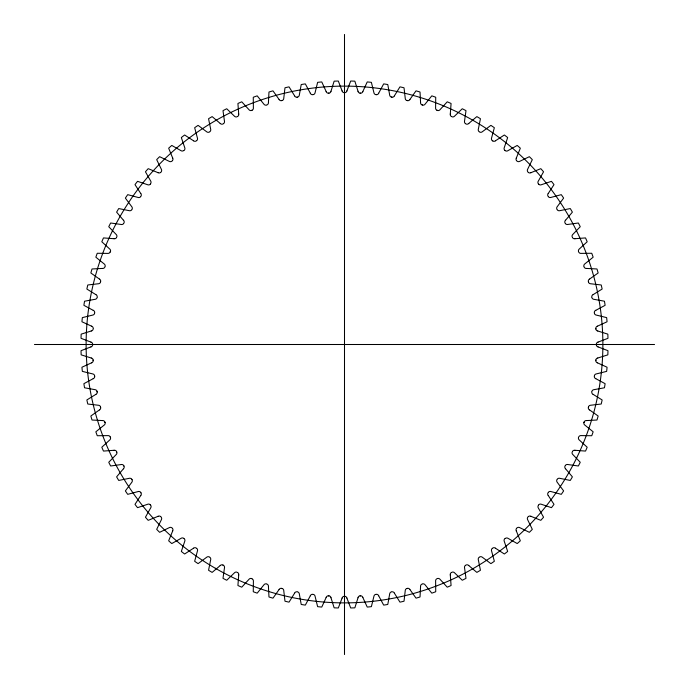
<?xml version="1.0" encoding="UTF-8"?>
<svg xmlns="http://www.w3.org/2000/svg" width="689" height="689" viewBox="0 0 689 689"><rect width="100%" height="100%" fill="white"/><g stroke="black" fill="none" stroke-linecap="round" stroke-linejoin="round"><path stroke-width="1.03" d="M596.416 344.336L596.416 344.664M268.426 586.425L268.977 596.993L271.638 597.768L272.982 598.155L279.105 589.526M420.574 102.575L420.023 92.007L417.362 91.232L416.018 90.845L409.895 99.474M595.899 360.588L595.933 360.054M238.704 574.988L237.92 585.529L240.47 586.64L241.753 587.192L248.91 579.397A2.42 2.42 0 0 1 251.554 578.51M450.296 114.012L451.08 103.471L449.805 102.911L447.247 101.808L440.09 109.603A2.42 2.42 0 0 1 437.446 110.49M330.978 91.258L334.139 81.164L335.526 81.113L338.308 81.026L342.097 90.905M358.022 597.742L354.861 607.836L353.474 607.887L350.692 607.974L346.903 598.095M588.432 407.406L588.57 406.889M346.903 90.905L350.692 81.026L352.079 81.069L354.861 81.164L358.022 91.258M342.097 598.095L338.308 607.974L336.921 607.931L334.139 607.836L330.978 597.742M584.005 422.598L584.169 422.09M362.827 91.559L367.228 81.939L368.606 82.06L371.38 82.335L373.894 92.602A2.42 2.42 0 0 0 375.781 94.651M326.173 597.441L321.772 607.061L320.394 606.94L317.62 606.664L315.106 596.398A2.42 2.42 0 0 0 313.219 594.349M110.18 252.01L110.378 251.519M110.283 251.735L110.188 251.985A2.42 2.42 0 0 1 107.828 253.406L97.252 253.268L96.77 254.577L95.84 257.195L104.065 263.844A2.42 2.42 0 0 1 105.116 266.428M378.674 93.204L383.67 83.886L385.039 84.092L387.786 84.54L389.655 94.944A2.42 2.42 0 0 0 391.412 97.115M310.326 595.796L305.33 605.114L303.961 604.908L301.214 604.46L299.345 594.056A2.42 2.42 0 0 0 297.588 591.885M172.655 531.012L168.659 540.805L170.734 542.648L171.785 543.561L181 538.367A2.42 2.42 0 0 1 183.782 538.333L183.868 538.565M516.345 157.988L520.341 148.195L518.266 146.352L517.215 145.439L508 150.633A2.42 2.42 0 0 1 505.218 150.667L505.003 150.331M394.384 95.849L399.956 86.857L401.308 87.15L404.021 87.77L405.235 98.277A2.42 2.42 0 0 0 406.854 100.542M294.616 593.151L289.044 602.143L287.692 601.85L284.979 601.23L283.765 590.723A2.42 2.42 0 0 0 282.146 588.458M140.754 495.503L134.992 504.374L136.689 506.579L137.542 507.672L147.567 504.296A2.42 2.42 0 0 1 150.314 504.787M548.246 193.497L554.008 184.626L552.311 182.421L551.458 181.328L541.433 184.704A2.42 2.42 0 0 1 538.686 184.213M538.522 505.183L538.436 505.278A2.42 2.42 0 0 0 538.342 508.017L543.561 517.215L542.648 518.266L540.805 520.341L531.012 516.345M150.357 183.972L150.564 183.722A2.42 2.42 0 0 0 150.658 180.983L145.439 171.785L146.352 170.734L148.195 168.659L157.988 172.655M123.434 468.778L116.605 476.857L118.008 479.251L118.723 480.448L129.093 478.347A2.42 2.42 0 0 1 131.754 479.182M565.566 220.222L572.395 212.143L570.992 209.749L570.277 208.552L559.907 210.653A2.42 2.42 0 0 1 557.246 209.818M468.778 123.434L476.857 116.605L479.251 118.008L480.448 118.723L478.347 129.093A2.42 2.42 0 0 0 479.182 131.754M220.222 565.566L212.143 572.395L209.749 570.992L208.552 570.277L210.653 559.907A2.42 2.42 0 0 0 209.818 557.246M183.765 150.521L183.722 150.564A2.42 2.42 0 0 1 180.983 150.658L171.785 145.439L170.734 146.352L168.659 148.195L172.655 157.988M505.183 538.522L505.278 538.436A2.42 2.42 0 0 1 508.017 538.342L517.215 543.561L518.266 542.648L520.341 540.805L516.345 531.012M495.503 140.754L504.374 134.992L506.579 136.689L507.672 137.542L504.296 147.567A2.42 2.42 0 0 0 504.787 150.314M193.497 548.246L184.626 554.008L183.524 553.164L181.328 551.458L184.704 541.433A2.42 2.42 0 0 0 184.213 538.686M99.474 409.895L90.845 416.018L91.232 417.362L92.007 420.023L102.575 420.574M589.526 279.105L598.155 272.982L597.38 270.303L596.993 268.977L586.425 268.426M95.849 394.384L86.857 399.956L87.46 402.669L87.77 404.021L98.277 405.235A2.42 2.42 0 0 1 100.542 406.854M593.151 294.616L602.143 289.044L601.54 286.331L601.23 284.979L590.723 283.765A2.42 2.42 0 0 1 588.458 282.146M531.012 172.655L540.805 168.659L541.726 169.692L543.561 171.785L538.367 181A2.42 2.42 0 0 0 538.333 183.782L538.772 184.127M157.988 516.345L148.195 520.341L146.352 518.266L145.439 517.215L150.633 508A2.42 2.42 0 0 0 150.667 505.218L150.228 504.873M93.204 378.674L83.886 383.67L84.308 386.417L84.54 387.786L94.944 389.655A2.42 2.42 0 0 1 97.115 391.412M595.796 310.326L605.114 305.33L604.908 303.961L604.46 301.214L594.056 299.345A2.42 2.42 0 0 1 591.885 297.588M251.58 110.352L252.01 110.18M91.559 362.827L81.939 367.228L82.06 368.606L82.335 371.38L92.602 373.894A2.42 2.42 0 0 1 94.651 375.781M597.441 326.173L607.061 321.772L606.94 320.394L606.664 317.62L596.398 315.106A2.42 2.42 0 0 1 594.349 313.219M90.905 346.903L81.026 350.692L81.113 353.474L81.164 354.861L91.258 358.022M598.095 342.097L607.974 338.308L607.887 335.526L607.836 334.139L597.742 330.978M282.077 100.439L281.655 100.551M406.889 588.57L407.406 588.432M91.258 330.978L81.164 334.139L81.069 336.921L81.026 338.308L90.905 342.097M597.742 358.022L607.836 354.861L607.931 352.079L607.974 350.692L598.095 346.903M297.226 97.063L297.062 97.089M574.988 238.704L585.529 237.92L586.089 239.195L587.192 241.753L579.397 248.91A2.42 2.42 0 0 0 578.51 251.554M114.012 450.296L103.471 451.08L102.911 449.805L101.808 447.247L109.603 440.09A2.42 2.42 0 0 0 110.49 437.446M328.946 93.067L328.481 93.093M360.054 595.933L360.588 595.899M344.233 596.416L344.767 596.416M34.45 344.5L654.55 344.5M102.575 268.426L92.007 268.977L91.232 271.638L90.845 272.982L99.474 279.105M586.425 420.574L596.993 420.023L597.768 417.362L598.155 416.018L589.526 409.895M360.554 93.101L360.054 93.067M328.412 595.899L328.946 595.933M375.875 94.548L376.34 94.608M114.012 238.704L103.471 237.92L102.911 239.195L101.808 241.753L109.603 248.91A2.42 2.42 0 0 1 110.49 251.554M574.988 450.296L585.529 451.08L586.089 449.805L587.192 447.247L579.397 440.09A2.42 2.42 0 0 1 578.51 437.446M391.938 97.089L391.473 97.003M407.371 100.56L406.923 100.439M281.594 588.432L282.111 588.57M422.159 104.857L422.348 104.917M597.441 362.827L607.061 367.228L606.94 368.606L606.664 371.38L596.398 373.894A2.42 2.42 0 0 0 594.349 375.781M91.559 326.173L81.939 321.772L82.06 320.394L82.335 317.62L92.602 315.106A2.42 2.42 0 0 0 94.651 313.219M436.99 110.18L437.481 110.378M252.01 578.82L251.985 578.812A2.42 2.42 0 0 1 253.406 581.171L253.268 591.748L254.577 592.23L257.195 593.16L263.844 584.935A2.42 2.42 0 0 1 266.428 583.884M595.796 378.674L605.114 383.67L604.908 385.039L604.46 387.786L594.056 389.655A2.42 2.42 0 0 0 591.885 391.412M93.204 310.326L83.886 305.33L84.092 303.961L84.54 301.214L94.944 299.345A2.42 2.42 0 0 0 97.115 297.588M593.151 394.384L602.143 399.956L601.85 401.308L601.23 404.021L590.723 405.235A2.42 2.42 0 0 0 588.458 406.854M95.849 294.616L86.857 289.044L87.46 286.331L87.77 284.979L98.277 283.765A2.42 2.42 0 0 0 100.542 282.146M222.909 565.126L223.374 565.385M492.79 140.857L492.359 140.539M193.497 140.754L184.626 134.992L182.421 136.689L181.328 137.542L184.704 147.567A2.42 2.42 0 0 1 184.213 150.314M495.503 548.246L504.374 554.008L506.579 552.311L507.672 551.458L504.296 541.433A2.42 2.42 0 0 1 504.787 538.686M220.222 123.434L212.143 116.605L209.749 118.008L208.552 118.723L210.653 129.093A2.42 2.42 0 0 1 209.818 131.754M468.778 565.566L476.857 572.395L479.251 570.992L480.448 570.277L478.347 559.907A2.42 2.42 0 0 1 479.182 557.246M565.566 468.778L572.395 476.857L571.698 478.054L570.277 480.448L559.907 478.347A2.42 2.42 0 0 0 557.246 479.182M123.434 220.222L116.605 212.143L118.008 209.749L118.723 208.552L129.093 210.653A2.42 2.42 0 0 0 131.754 209.818M548.246 495.503L554.008 504.374L553.164 505.476L551.458 507.672L541.433 504.296A2.42 2.42 0 0 0 538.686 504.787M140.754 193.497L134.992 184.626L136.689 182.421L137.542 181.328L147.567 184.704A2.42 2.42 0 0 0 150.314 184.213M140.539 492.359L140.857 492.79M131.659 479.26L131.943 479.708M279.105 99.474L272.982 90.845L271.638 91.232L268.977 92.007L268.426 102.575M409.895 589.526L416.018 598.155L417.362 597.768L420.023 596.993L420.574 586.425M123.615 465.626L123.874 466.091M294.616 95.849L289.044 86.857L286.331 87.46L284.979 87.77L283.765 98.277A2.42 2.42 0 0 1 282.146 100.542M394.384 593.151L399.956 602.143L401.308 601.85L404.021 601.23L405.235 590.723A2.42 2.42 0 0 1 406.854 588.458M116.45 451.519L116.674 452.001M310.326 93.204L305.33 83.886L302.583 84.308L301.214 84.54L299.345 94.944A2.42 2.42 0 0 1 297.588 97.115M378.674 595.796L383.67 605.114L385.039 604.908L387.786 604.46L389.655 594.056A2.42 2.42 0 0 1 391.412 591.885M110.18 436.99L110.378 437.481M326.173 91.559L321.772 81.939L320.394 82.06L317.62 82.335L315.106 92.602A2.42 2.42 0 0 1 313.219 94.651M362.827 597.441L367.228 607.061L368.606 606.94L371.38 606.664L373.894 596.398A2.42 2.42 0 0 1 375.781 594.349M104.943 422.443L104.857 422.159M588.561 282.077L588.449 281.655M100.43 406.889L100.568 407.406M96.994 391.438L97.097 391.963M450.296 574.988L451.08 585.529L449.805 586.089L447.247 587.192L440.09 579.397A2.42 2.42 0 0 0 437.446 578.51M238.704 114.012L237.92 103.471L239.195 102.911L241.753 101.808L248.91 109.603A2.42 2.42 0 0 0 251.554 110.49M94.539 375.806L94.608 376.34M595.933 328.946L595.907 328.481M93.067 360.054L93.101 360.588M344.5 34.45L344.5 654.55M598.086 346.929A2.42 2.42 0 0 1 596.295 344.776M596.295 344.224A2.42 2.42 0 0 1 598.086 342.071M597.742 331.004A2.42 2.42 0 0 1 595.813 328.963M595.778 328.412A2.42 2.42 0 0 1 597.432 326.147M594.28 312.668A2.42 2.42 0 0 1 595.787 310.308M591.782 297.045A2.42 2.42 0 0 1 593.143 294.591M588.32 281.612A2.42 2.42 0 0 1 589.517 279.079M586.425 268.452A2.42 2.42 0 0 1 584.057 266.953M583.884 266.428A2.42 2.42 0 0 1 584.927 263.827L593.16 257.195L592.695 255.886L591.748 253.268L581.171 253.38A2.42 2.42 0 0 1 578.717 252.062M574.988 238.73A2.42 2.42 0 0 1 572.447 237.541M572.214 237.042A2.42 2.42 0 0 1 572.921 234.329L580.259 226.715L579.63 225.475L578.364 223.003L567.882 224.442A2.42 2.42 0 0 1 565.281 223.434M565.014 222.952A2.42 2.42 0 0 1 565.548 220.204M556.953 209.344A2.42 2.42 0 0 1 557.306 206.571L563.636 198.096L562.861 196.942L561.294 194.651L551.079 197.39A2.42 2.42 0 0 1 548.366 196.718M548.048 196.27A2.42 2.42 0 0 1 548.229 193.48M531.021 172.681A2.42 2.42 0 0 1 528.239 172.336M527.86 171.931A2.42 2.42 0 0 1 527.696 169.132L532.321 159.624L531.34 158.642L529.376 156.679L519.851 161.286A2.42 2.42 0 0 1 517.069 161.14M516.664 160.761A2.42 2.42 0 0 1 516.319 157.979M495.52 140.771A2.42 2.42 0 0 1 492.73 140.952M492.282 140.634A2.42 2.42 0 0 1 491.584 137.912L494.349 127.706L493.203 126.922L490.904 125.364L482.412 131.677A2.42 2.42 0 0 1 479.656 132.047M468.796 123.452A2.42 2.42 0 0 1 466.048 123.986M465.566 123.719A2.42 2.42 0 0 1 464.532 121.109L465.997 110.636L464.765 109.999L462.285 108.741L454.654 116.062A2.42 2.42 0 0 1 451.958 116.785M451.459 116.553A2.42 2.42 0 0 1 450.27 114.012M436.938 110.283A2.42 2.42 0 0 1 435.594 107.828L435.732 97.252L434.423 96.77L431.805 95.84L425.156 104.065A2.42 2.42 0 0 1 422.572 105.116M422.047 104.943A2.42 2.42 0 0 1 420.548 102.575M409.921 99.483A2.42 2.42 0 0 1 407.388 100.68M394.409 95.857A2.42 2.42 0 0 1 391.955 97.218M378.692 93.213A2.42 2.42 0 0 1 376.332 94.72M362.853 91.568A2.42 2.42 0 0 1 360.588 93.222M360.037 93.187A2.42 2.42 0 0 1 357.996 91.258M346.929 90.914A2.42 2.42 0 0 1 344.776 92.705M344.224 92.705A2.42 2.42 0 0 1 342.071 90.914M331.004 91.258A2.42 2.42 0 0 1 328.963 93.187M328.412 93.222A2.42 2.42 0 0 1 326.147 91.568M312.668 94.72A2.42 2.42 0 0 1 310.308 93.213M297.045 97.218A2.42 2.42 0 0 1 294.591 95.857M281.612 100.68A2.42 2.42 0 0 1 279.079 99.483M268.452 102.575A2.42 2.42 0 0 1 266.953 104.943M266.428 105.116A2.42 2.42 0 0 1 263.827 104.073L257.195 95.84L255.886 96.305L253.268 97.252L253.38 107.828A2.42 2.42 0 0 1 252.062 110.283M238.73 114.012A2.42 2.42 0 0 1 237.541 116.553M237.042 116.785A2.42 2.42 0 0 1 234.329 116.079L226.715 108.741L225.475 109.37L223.003 110.636L224.442 121.118A2.42 2.42 0 0 1 223.434 123.719M222.952 123.986A2.42 2.42 0 0 1 220.204 123.452M209.344 132.047A2.42 2.42 0 0 1 206.571 131.694L198.096 125.364L196.942 126.139L194.651 127.706L197.39 137.921A2.42 2.42 0 0 1 196.718 140.634M196.27 140.952A2.42 2.42 0 0 1 193.48 140.771M172.681 157.979A2.42 2.42 0 0 1 172.336 160.761M171.931 161.14A2.42 2.42 0 0 1 169.132 161.304L159.624 156.679L158.642 157.66L156.679 159.624L161.286 169.149A2.42 2.42 0 0 1 161.14 171.931M160.761 172.336A2.42 2.42 0 0 1 157.979 172.681M140.771 193.48A2.42 2.42 0 0 1 140.952 196.27M140.634 196.718A2.42 2.42 0 0 1 137.912 197.416L127.706 194.651L126.922 195.797L125.364 198.096L131.677 206.588A2.42 2.42 0 0 1 132.047 209.344M123.452 220.204A2.42 2.42 0 0 1 123.986 222.952M123.719 223.434A2.42 2.42 0 0 1 121.109 224.468L110.636 223.003L109.999 224.235L108.741 226.715L116.062 234.346A2.42 2.42 0 0 1 116.785 237.042M116.553 237.541A2.42 2.42 0 0 1 114.012 238.73M104.943 266.953A2.42 2.42 0 0 1 102.575 268.452M99.483 279.079A2.42 2.42 0 0 1 100.68 281.612M95.857 294.591A2.42 2.42 0 0 1 97.218 297.045M93.213 310.308A2.42 2.42 0 0 1 94.72 312.668M91.568 326.147A2.42 2.42 0 0 1 93.222 328.412M93.187 328.963A2.42 2.42 0 0 1 91.258 331.004M90.914 342.071A2.42 2.42 0 0 1 92.705 344.224M92.705 344.776A2.42 2.42 0 0 1 90.914 346.929M91.258 357.996A2.42 2.42 0 0 1 93.187 360.037M93.222 360.588A2.42 2.42 0 0 1 91.568 362.853M94.72 376.332A2.42 2.42 0 0 1 93.213 378.692M97.218 391.955A2.42 2.42 0 0 1 95.857 394.409M100.68 407.388A2.42 2.42 0 0 1 99.483 409.921M102.575 420.548A2.42 2.42 0 0 1 104.943 422.047M105.116 422.572A2.42 2.42 0 0 1 104.073 425.173L95.84 431.805L96.305 433.114L97.252 435.732L107.828 435.62A2.42 2.42 0 0 1 110.283 436.938M114.012 450.27A2.42 2.42 0 0 1 116.553 451.459M116.785 451.958A2.42 2.42 0 0 1 116.079 454.671L108.741 462.285L109.37 463.525L110.636 465.997L121.118 464.558A2.42 2.42 0 0 1 123.719 465.566M123.986 466.048A2.42 2.42 0 0 1 123.452 468.796M132.047 479.656A2.42 2.42 0 0 1 131.694 482.429L125.364 490.904L126.139 492.058L127.706 494.349L137.921 491.61A2.42 2.42 0 0 1 140.634 492.282M140.952 492.73A2.42 2.42 0 0 1 140.771 495.52M157.979 516.319A2.42 2.42 0 0 1 160.761 516.664M161.14 517.069A2.42 2.42 0 0 1 161.304 519.868L156.679 529.376L157.66 530.358L159.624 532.321L169.149 527.714A2.42 2.42 0 0 1 171.931 527.86M172.336 528.239A2.42 2.42 0 0 1 172.681 531.021M193.48 548.229A2.42 2.42 0 0 1 196.27 548.048M196.718 548.366A2.42 2.42 0 0 1 197.416 551.088L194.651 561.294L195.797 562.078L198.096 563.636L206.588 557.323A2.42 2.42 0 0 1 209.344 556.953M220.204 565.548A2.42 2.42 0 0 1 222.952 565.014M223.434 565.281A2.42 2.42 0 0 1 224.468 567.891L223.003 578.364L224.235 579.001L226.715 580.259L234.346 572.938A2.42 2.42 0 0 1 237.042 572.214M237.541 572.447A2.42 2.42 0 0 1 238.73 574.988M266.953 584.057A2.42 2.42 0 0 1 268.452 586.425M279.079 589.517A2.42 2.42 0 0 1 281.612 588.32M294.591 593.143A2.42 2.42 0 0 1 297.045 591.782M310.308 595.787A2.42 2.42 0 0 1 312.668 594.28M326.147 597.432A2.42 2.42 0 0 1 328.412 595.778M328.963 595.813A2.42 2.42 0 0 1 331.004 597.742M342.071 598.086A2.42 2.42 0 0 1 344.224 596.295M344.776 596.295A2.42 2.42 0 0 1 346.929 598.086M357.996 597.742A2.42 2.42 0 0 1 360.037 595.813M360.588 595.778A2.42 2.42 0 0 1 362.853 597.432M376.332 594.28A2.42 2.42 0 0 1 378.692 595.787M391.955 591.782A2.42 2.42 0 0 1 394.409 593.143M407.388 588.32A2.42 2.42 0 0 1 409.921 589.517M420.548 586.425A2.42 2.42 0 0 1 422.047 584.057M422.572 583.884A2.42 2.42 0 0 1 425.173 584.927L431.805 593.16L433.114 592.695L435.732 591.748L435.62 581.171A2.42 2.42 0 0 1 436.938 578.717M450.27 574.988A2.42 2.42 0 0 1 451.459 572.447M451.958 572.214A2.42 2.42 0 0 1 454.671 572.921L462.285 580.259L463.525 579.63L465.997 578.364L464.558 567.882A2.42 2.42 0 0 1 465.566 565.281M466.048 565.014A2.42 2.42 0 0 1 468.796 565.548M479.656 556.953A2.42 2.42 0 0 1 482.429 557.306L490.904 563.636L492.058 562.861L494.349 561.294L491.61 551.079A2.42 2.42 0 0 1 492.282 548.366M492.73 548.048A2.42 2.42 0 0 1 495.52 548.229M516.319 531.021A2.42 2.42 0 0 1 516.664 528.239M517.069 527.86A2.42 2.42 0 0 1 519.868 527.696L529.376 532.321L530.358 531.34L532.321 529.376L527.714 519.851A2.42 2.42 0 0 1 527.86 517.069M528.239 516.664A2.42 2.42 0 0 1 531.021 516.319M548.229 495.52A2.42 2.42 0 0 1 548.048 492.73M548.366 492.282A2.42 2.42 0 0 1 551.088 491.584L561.294 494.349L562.078 493.203L563.636 490.904L557.323 482.412A2.42 2.42 0 0 1 556.953 479.656M565.548 468.796A2.42 2.42 0 0 1 565.014 466.048M565.281 465.566A2.42 2.42 0 0 1 567.891 464.532L578.364 465.997L579.001 464.765L580.259 462.285L572.938 454.654A2.42 2.42 0 0 1 572.214 451.958M572.447 451.459A2.42 2.42 0 0 1 574.988 450.27M578.717 436.938A2.42 2.42 0 0 1 581.171 435.594L591.748 435.732L592.23 434.423L593.16 431.805L584.935 425.156A2.42 2.42 0 0 1 583.884 422.572M584.057 422.047A2.42 2.42 0 0 1 586.425 420.548M589.517 409.921A2.42 2.42 0 0 1 588.32 407.388M593.143 394.409A2.42 2.42 0 0 1 591.782 391.955M595.787 378.692A2.42 2.42 0 0 1 594.28 376.332M597.432 362.853A2.42 2.42 0 0 1 595.778 360.588M595.813 360.037A2.42 2.42 0 0 1 597.742 357.996M215.312 568.261A258.375 258.375 0 0 0 602.875 344.5A258.375 258.375 0 0 0 215.312 120.739A258.375 258.375 0 0 0 215.312 568.261"/></g></svg>
